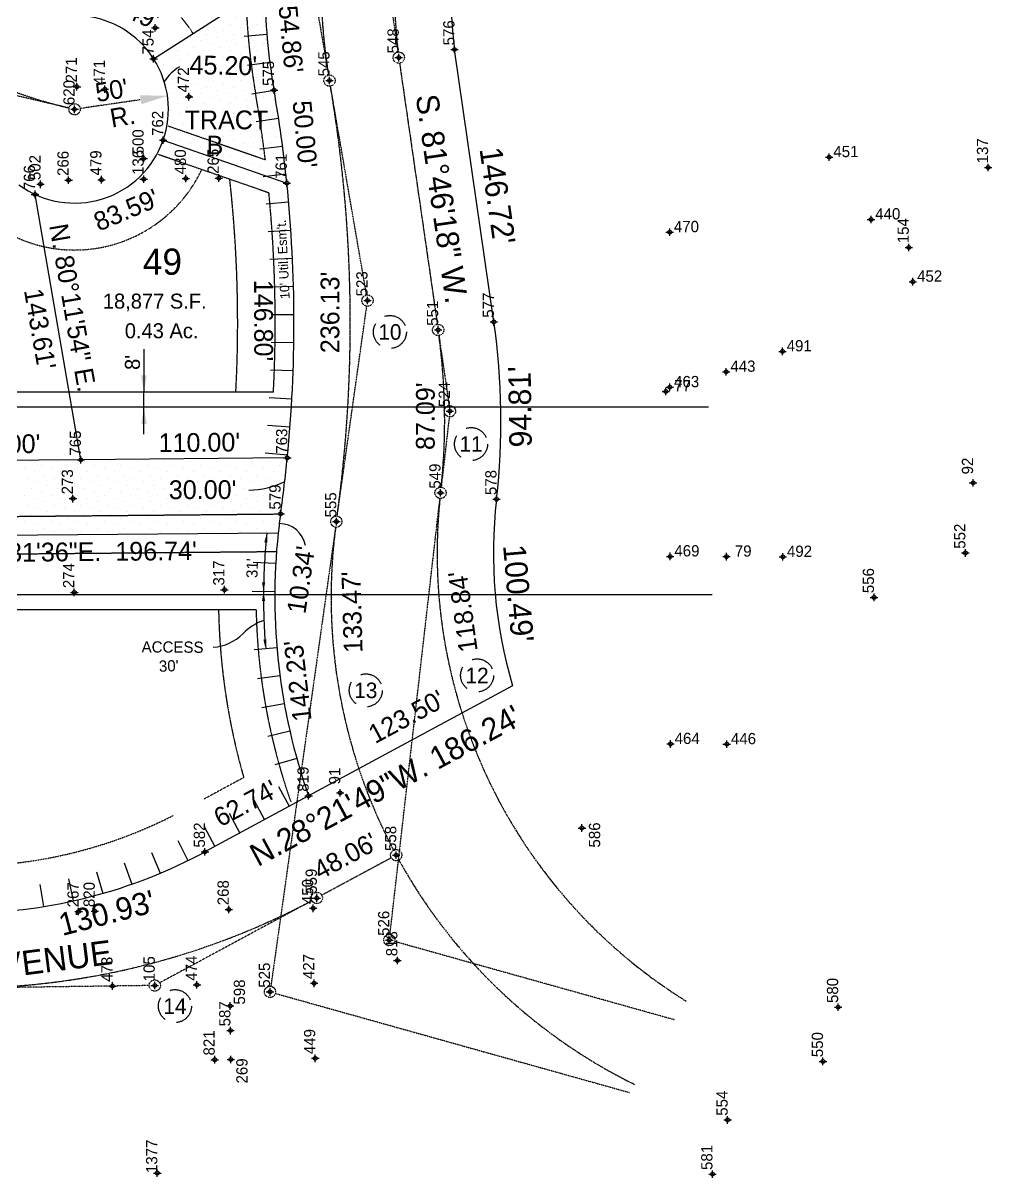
# Model space of a CAD drawing. Extents: x 26090 to 29323, y 9677 to 11446.
# Drawn here: x 27633 to 28149, y 9677 to 10293 of the extents above; entities that cross this region are included whole.
import ezdxf
from ezdxf.enums import TextEntityAlignment as Align

# ---------------------------------------------------------------- set-up
doc = ezdxf.new("R2010")
doc.units = 0
doc.header["$MEASUREMENT"] = 0
doc.header["$PDMODE"] = 34
doc.header["$PDSIZE"] = 2
for name, pattern in [('CENTER2', [1.125, 0.75, -0.125, 0.125, -0.125]), ('HIDDEN', [0.375, 0.25, -0.125]), ('HIDDEN2', [0.1875, 0.125, -0.0625])]:
    doc.linetypes.add(name, pattern=pattern)
doc.layers.get('0').update_dxf_attribs({"linetype": 'CONTINUOUS'})
for name, color, linetype in [('V-CTRL', 8, 'CONTINUOUS'), ('V-ESMT', 5, 'HIDDEN'), ('V-ESMT-DIM', 7, 'CONTINUOUS'), ('V-ESMT-TEXT', 5, 'CONTINUOUS'), ('V-PROP-AREA', 8, 'CONTINUOUS'), ('V-PROP-DIM', 7, 'CONTINUOUS'), ('V-PROP-LINE', 1, 'CONTINUOUS'), ('V-PROP-PATT', 9, 'CONTINUOUS'), ('V-PROP-SBCK', 8, 'HIDDEN2'), ('V-PROP-TEXT', 1, 'CONTINUOUS'), ('V-ROAD-CNTR', 3, 'CENTER2'), ('V-ROAD-DIM', 36, 'HIDDEN2'), ('V-ROAD-TEXT', 7, 'CONTINUOUS'), ('V-SITE-FENC', 5, 'CONTINUOUS')]:
    doc.layers.add(name, color=color, linetype=linetype)

# ---------------------------------------------------------------- blocks, each defined once
blk = doc.blocks.new('*X3')
at = {"color": 0}
for p, q in [((27745.1, 10060.36), (27745.1, 10060.36)), ((27759.24, 10060.36), (27759.24, 10060.36)), ((27773.39, 10060.36), (27773.39, 10060.36)), ((27633.73, 10055.06), (27633.73, 10055.06)), ((27637.27, 10058.59), (27637.27, 10058.59)), ((27642.57, 10056.83), (27642.57, 10056.83)), ((27647.88, 10055.06), (27647.88, 10055.06)), ((27651.41, 10058.59), (27651.41, 10058.59)), ((27656.71, 10056.83), (27656.71, 10056.83)), ((27662.02, 10055.06), (27662.02, 10055.06)), ((27665.55, 10058.59), (27665.55, 10058.59)), ((27670.86, 10056.83), (27670.86, 10056.83)), ((27676.16, 10055.06), (27676.16, 10055.06)), ((27679.69, 10058.59), (27679.69, 10058.59)), ((27685, 10056.83), (27685, 10056.83)), ((27690.3, 10055.06), (27690.3, 10055.06)), ((27693.84, 10058.59), (27693.84, 10058.59)), ((27699.14, 10056.83), (27699.14, 10056.83)), ((27704.44, 10055.06), (27704.44, 10055.06)), ((27707.98, 10058.59), (27707.98, 10058.59)), ((27713.28, 10056.83), (27713.28, 10056.83)), ((27718.59, 10055.06), (27718.59, 10055.06)), ((27722.12, 10058.59), (27722.12, 10058.59)), ((27727.42, 10056.83), (27727.42, 10056.83)), ((27732.73, 10055.06), (27732.73, 10055.06)), ((27736.26, 10058.59), (27736.26, 10058.59)), ((27741.57, 10056.83), (27741.57, 10056.83)), ((27746.87, 10055.06), (27746.87, 10055.06)), ((27750.41, 10058.59), (27750.41, 10058.59)), ((27755.71, 10056.83), (27755.71, 10056.83)), ((27761.01, 10055.06), (27761.01, 10055.06)), ((27764.55, 10058.59), (27764.55, 10058.59)), ((27769.85, 10056.83), (27769.85, 10056.83)), ((27635.5, 10049.76), (27635.5, 10049.76)), ((27639.04, 10053.29), (27639.04, 10053.29)), ((27640.8, 10047.99), (27640.8, 10047.99)), ((27644.34, 10051.52), (27644.34, 10051.52)), ((27649.64, 10049.76), (27649.64, 10049.76)), ((27653.18, 10053.29), (27653.18, 10053.29)), ((27654.95, 10047.99), (27654.95, 10047.99)), ((27658.48, 10051.52), (27658.48, 10051.52)), ((27663.79, 10049.76), (27663.79, 10049.76)), ((27667.32, 10053.29), (27667.32, 10053.29)), ((27669.09, 10047.99), (27669.09, 10047.99)), ((27672.62, 10051.52), (27672.62, 10051.52)), ((27677.93, 10049.76), (27677.93, 10049.76)), ((27681.46, 10053.29), (27681.46, 10053.29)), ((27683.23, 10047.99), (27683.23, 10047.99)), ((27686.77, 10051.52), (27686.77, 10051.52)), ((27692.07, 10049.76), (27692.07, 10049.76)), ((27695.6, 10053.29), (27695.6, 10053.29)), ((27697.37, 10047.99), (27697.37, 10047.99)), ((27700.91, 10051.52), (27700.91, 10051.52)), ((27706.21, 10049.76), (27706.21, 10049.76)), ((27709.75, 10053.29), (27709.75, 10053.29)), ((27711.51, 10047.99), (27711.51, 10047.99)), ((27715.05, 10051.52), (27715.05, 10051.52)), ((27720.35, 10049.76), (27720.35, 10049.76)), ((27723.89, 10053.29), (27723.89, 10053.29)), ((27725.66, 10047.99), (27725.66, 10047.99)), ((27729.19, 10051.52), (27729.19, 10051.52)), ((27734.5, 10049.76), (27734.5, 10049.76)), ((27738.03, 10053.29), (27738.03, 10053.29)), ((27739.8, 10047.99), (27739.8, 10047.99)), ((27743.33, 10051.52), (27743.33, 10051.52)), ((27748.64, 10049.76), (27748.64, 10049.76)), ((27752.17, 10053.29), (27752.17, 10053.29)), ((27753.94, 10047.99), (27753.94, 10047.99)), ((27757.48, 10051.52), (27757.48, 10051.52)), ((27762.78, 10049.76), (27762.78, 10049.76)), ((27766.32, 10053.29), (27766.32, 10053.29)), ((27768.08, 10047.99), (27768.08, 10047.99)), ((27771.62, 10051.52), (27771.62, 10051.52)), ((27637.27, 10044.45), (27637.27, 10044.45)), ((27642.57, 10042.68), (27642.57, 10042.68)), ((27646.11, 10046.22), (27646.11, 10046.22)), ((27651.41, 10044.45), (27651.41, 10044.45)), ((27656.71, 10042.68), (27656.71, 10042.68)), ((27660.25, 10046.22), (27660.25, 10046.22)), ((27665.55, 10044.45), (27665.55, 10044.45)), ((27670.86, 10042.68), (27670.86, 10042.68)), ((27674.39, 10046.22), (27674.39, 10046.22)), ((27679.69, 10044.45), (27679.69, 10044.45)), ((27685, 10042.68), (27685, 10042.68)), ((27688.53, 10046.22), (27688.53, 10046.22)), ((27693.84, 10044.45), (27693.84, 10044.45)), ((27699.14, 10042.68), (27699.14, 10042.68)), ((27702.68, 10046.22), (27702.68, 10046.22)), ((27707.98, 10044.45), (27707.98, 10044.45)), ((27713.28, 10042.68), (27713.28, 10042.68)), ((27716.82, 10046.22), (27716.82, 10046.22)), ((27722.12, 10044.45), (27722.12, 10044.45)), ((27727.42, 10042.68), (27727.42, 10042.68)), ((27730.96, 10046.22), (27730.96, 10046.22)), ((27736.26, 10044.45), (27736.26, 10044.45)), ((27741.57, 10042.68), (27741.57, 10042.68)), ((27745.1, 10046.22), (27745.1, 10046.22)), ((27750.41, 10044.45), (27750.41, 10044.45)), ((27755.71, 10042.68), (27755.71, 10042.68)), ((27759.24, 10046.22), (27759.24, 10046.22)), ((27764.55, 10044.45), (27764.55, 10044.45)), ((27769.85, 10042.68), (27769.85, 10042.68)), ((27633.73, 10040.92), (27633.73, 10040.92)), ((27635.5, 10035.61), (27635.5, 10035.61)), ((27639.04, 10039.15), (27639.04, 10039.15)), ((27644.34, 10037.38), (27644.34, 10037.38)), ((27647.88, 10040.92), (27647.88, 10040.92)), ((27649.64, 10035.61), (27649.64, 10035.61)), ((27653.18, 10039.15), (27653.18, 10039.15)), ((27658.48, 10037.38), (27658.48, 10037.38)), ((27662.02, 10040.92), (27662.02, 10040.92)), ((27663.79, 10035.61), (27663.79, 10035.61)), ((27667.32, 10039.15), (27667.32, 10039.15)), ((27672.62, 10037.38), (27672.62, 10037.38)), ((27676.16, 10040.92), (27676.16, 10040.92)), ((27677.93, 10035.61), (27677.93, 10035.61)), ((27681.46, 10039.15), (27681.46, 10039.15)), ((27686.77, 10037.38), (27686.77, 10037.38)), ((27690.3, 10040.92), (27690.3, 10040.92)), ((27692.07, 10035.61), (27692.07, 10035.61)), ((27695.6, 10039.15), (27695.6, 10039.15)), ((27700.91, 10037.38), (27700.91, 10037.38)), ((27704.44, 10040.92), (27704.44, 10040.92)), ((27706.21, 10035.61), (27706.21, 10035.61)), ((27709.75, 10039.15), (27709.75, 10039.15)), ((27715.05, 10037.38), (27715.05, 10037.38)), ((27718.59, 10040.92), (27718.59, 10040.92)), ((27720.35, 10035.61), (27720.35, 10035.61)), ((27723.89, 10039.15), (27723.89, 10039.15)), ((27729.19, 10037.38), (27729.19, 10037.38)), ((27732.73, 10040.92), (27732.73, 10040.92)), ((27734.5, 10035.61), (27734.5, 10035.61)), ((27738.03, 10039.15), (27738.03, 10039.15)), ((27743.33, 10037.38), (27743.33, 10037.38)), ((27746.87, 10040.92), (27746.87, 10040.92)), ((27748.64, 10035.61), (27748.64, 10035.61)), ((27752.17, 10039.15), (27752.17, 10039.15)), ((27757.48, 10037.38), (27757.48, 10037.38)), ((27761.01, 10040.92), (27761.01, 10040.92)), ((27762.78, 10035.61), (27762.78, 10035.61)), ((27766.32, 10039.15), (27766.32, 10039.15)), ((27637.27, 10030.31), (27637.27, 10030.31)), ((27640.8, 10033.85), (27640.8, 10033.85)), ((27646.11, 10032.08), (27646.11, 10032.08)), ((27651.41, 10030.31), (27651.41, 10030.31)), ((27654.95, 10033.85), (27654.95, 10033.85)), ((27660.25, 10032.08), (27660.25, 10032.08)), ((27665.55, 10030.31), (27665.55, 10030.31)), ((27669.09, 10033.85), (27669.09, 10033.85)), ((27674.39, 10032.08), (27674.39, 10032.08)), ((27679.69, 10030.31), (27679.69, 10030.31)), ((27683.23, 10033.85), (27683.23, 10033.85)), ((27688.53, 10032.08), (27688.53, 10032.08)), ((27693.84, 10030.31), (27693.84, 10030.31)), ((27697.37, 10033.85), (27697.37, 10033.85)), ((27702.68, 10032.08), (27702.68, 10032.08)), ((27707.98, 10030.31), (27707.98, 10030.31)), ((27711.51, 10033.85), (27711.51, 10033.85)), ((27716.82, 10032.08), (27716.82, 10032.08)), ((27722.12, 10030.31), (27722.12, 10030.31)), ((27725.66, 10033.85), (27725.66, 10033.85)), ((27730.96, 10032.08), (27730.96, 10032.08)), ((27736.26, 10030.31), (27736.26, 10030.31)), ((27739.8, 10033.85), (27739.8, 10033.85)), ((27745.1, 10032.08), (27745.1, 10032.08)), ((27750.41, 10030.31), (27750.41, 10030.31)), ((27753.94, 10033.85), (27753.94, 10033.85)), ((27759.24, 10032.08), (27759.24, 10032.08)), ((27764.55, 10030.31), (27764.55, 10030.31)), ((27768.08, 10033.85), (27768.08, 10033.85)), ((27633.73, 10026.77), (27633.73, 10026.77)), ((27639.04, 10025.01), (27639.04, 10025.01)), ((27642.57, 10028.54), (27642.57, 10028.54)), ((27644.34, 10023.24), (27644.34, 10023.24)), ((27647.88, 10026.77), (27647.88, 10026.77)), ((27653.18, 10025.01), (27653.18, 10025.01)), ((27656.71, 10028.54), (27656.71, 10028.54)), ((27658.48, 10023.24), (27658.48, 10023.24)), ((27662.02, 10026.77), (27662.02, 10026.77)), ((27667.32, 10025.01), (27667.32, 10025.01)), ((27670.86, 10028.54), (27670.86, 10028.54)), ((27672.62, 10023.24), (27672.62, 10023.24)), ((27676.16, 10026.77), (27676.16, 10026.77)), ((27681.46, 10025.01), (27681.46, 10025.01)), ((27685, 10028.54), (27685, 10028.54)), ((27686.77, 10023.24), (27686.77, 10023.24)), ((27690.3, 10026.77), (27690.3, 10026.77)), ((27695.6, 10025.01), (27695.6, 10025.01)), ((27699.14, 10028.54), (27699.14, 10028.54)), ((27700.91, 10023.24), (27700.91, 10023.24)), ((27704.44, 10026.77), (27704.44, 10026.77)), ((27709.75, 10025.01), (27709.75, 10025.01)), ((27713.28, 10028.54), (27713.28, 10028.54)), ((27715.05, 10023.24), (27715.05, 10023.24)), ((27718.59, 10026.77), (27718.59, 10026.77)), ((27723.89, 10025.01), (27723.89, 10025.01)), ((27727.42, 10028.54), (27727.42, 10028.54)), ((27729.19, 10023.24), (27729.19, 10023.24)), ((27732.73, 10026.77), (27732.73, 10026.77)), ((27738.03, 10025.01), (27738.03, 10025.01)), ((27741.57, 10028.54), (27741.57, 10028.54)), ((27743.33, 10023.24), (27743.33, 10023.24)), ((27746.87, 10026.77), (27746.87, 10026.77)), ((27752.17, 10025.01), (27752.17, 10025.01)), ((27755.71, 10028.54), (27755.71, 10028.54)), ((27757.48, 10023.24), (27757.48, 10023.24)), ((27761.01, 10026.77), (27761.01, 10026.77)), ((27766.32, 10025.01), (27766.32, 10025.01)), ((27769.85, 10028.54), (27769.85, 10028.54)), ((27635.5, 10021.47), (27635.5, 10021.47)), ((27640.8, 10019.7), (27640.8, 10019.7)), ((27649.64, 10021.47), (27649.64, 10021.47)), ((27654.95, 10019.7), (27654.95, 10019.7)), ((27663.79, 10021.47), (27663.79, 10021.47)), ((27677.93, 10021.47), (27677.93, 10021.47)), ((27692.07, 10021.47), (27692.07, 10021.47)), ((27706.21, 10021.47), (27706.21, 10021.47)), ((27720.35, 10021.47), (27720.35, 10021.47)), ((27734.5, 10021.47), (27734.5, 10021.47)), ((27748.64, 10021.47), (27748.64, 10021.47)), ((27762.78, 10021.47), (27762.78, 10021.47))]:
    blk.add_line(p, q, dxfattribs=at)
blk = doc.blocks.new('*X5')
at = {"color": 0}
for p, q in [((27757.48, 10306.08), (27757.48, 10306.08)), ((27761.01, 10309.62), (27761.01, 10309.62)), ((27745.1, 10300.78), (27745.1, 10300.78)), ((27753.94, 10302.55), (27753.94, 10302.55)), ((27759.24, 10300.78), (27759.24, 10300.78)), ((27738.03, 10293.71), (27738.03, 10293.71)), ((27741.57, 10297.24), (27741.57, 10297.24)), ((27746.87, 10295.47), (27746.87, 10295.47)), ((27750.41, 10299.01), (27750.41, 10299.01)), ((27752.17, 10293.71), (27752.17, 10293.71)), ((27755.71, 10297.24), (27755.71, 10297.24)), ((27761.01, 10295.47), (27761.01, 10295.47)), ((27734.5, 10290.17), (27734.5, 10290.17)), ((27739.8, 10288.4), (27739.8, 10288.4)), ((27743.33, 10291.94), (27743.33, 10291.94)), ((27748.64, 10290.17), (27748.64, 10290.17)), ((27753.94, 10288.4), (27753.94, 10288.4)), ((27757.48, 10291.94), (27757.48, 10291.94)), ((27722.12, 10284.87), (27722.12, 10284.87)), ((27727.42, 10283.1), (27727.42, 10283.1)), ((27730.96, 10286.64), (27730.96, 10286.64)), ((27736.26, 10284.87), (27736.26, 10284.87)), ((27741.57, 10283.1), (27741.57, 10283.1)), ((27745.1, 10286.64), (27745.1, 10286.64)), ((27750.41, 10284.87), (27750.41, 10284.87)), ((27755.71, 10283.1), (27755.71, 10283.1)), ((27759.24, 10286.64), (27759.24, 10286.64)), ((27715.05, 10277.8), (27715.05, 10277.8)), ((27718.59, 10281.33), (27718.59, 10281.33)), ((27720.35, 10276.03), (27720.35, 10276.03)), ((27723.89, 10279.56), (27723.89, 10279.56)), ((27729.19, 10277.8), (27729.19, 10277.8)), ((27732.73, 10281.33), (27732.73, 10281.33)), ((27734.5, 10276.03), (27734.5, 10276.03)), ((27738.03, 10279.56), (27738.03, 10279.56)), ((27743.33, 10277.8), (27743.33, 10277.8)), ((27746.87, 10281.33), (27746.87, 10281.33)), ((27748.64, 10276.03), (27748.64, 10276.03)), ((27752.17, 10279.56), (27752.17, 10279.56)), ((27757.48, 10277.8), (27757.48, 10277.8)), ((27761.01, 10281.33), (27761.01, 10281.33)), ((27762.78, 10276.03), (27762.78, 10276.03)), ((27707.98, 10270.73), (27707.98, 10270.73)), ((27711.51, 10274.26), (27711.51, 10274.26)), ((27716.82, 10272.49), (27716.82, 10272.49)), ((27722.12, 10270.73), (27722.12, 10270.73)), ((27725.66, 10274.26), (27725.66, 10274.26)), ((27730.96, 10272.49), (27730.96, 10272.49)), ((27736.26, 10270.73), (27736.26, 10270.73)), ((27739.8, 10274.26), (27739.8, 10274.26)), ((27745.1, 10272.49), (27745.1, 10272.49)), ((27750.41, 10270.73), (27750.41, 10270.73)), ((27753.94, 10274.26), (27753.94, 10274.26)), ((27759.24, 10272.49), (27759.24, 10272.49)), ((27764.55, 10270.73), (27764.55, 10270.73)), ((27709.75, 10265.42), (27709.75, 10265.42)), ((27713.28, 10268.96), (27713.28, 10268.96)), ((27715.05, 10263.65), (27715.05, 10263.65)), ((27718.59, 10267.19), (27718.59, 10267.19)), ((27723.89, 10265.42), (27723.89, 10265.42)), ((27727.42, 10268.96), (27727.42, 10268.96)), ((27729.19, 10263.65), (27729.19, 10263.65)), ((27732.73, 10267.19), (27732.73, 10267.19)), ((27738.03, 10265.42), (27738.03, 10265.42)), ((27741.57, 10268.96), (27741.57, 10268.96)), ((27743.33, 10263.65), (27743.33, 10263.65)), ((27746.87, 10267.19), (27746.87, 10267.19)), ((27752.17, 10265.42), (27752.17, 10265.42)), ((27755.71, 10268.96), (27755.71, 10268.96)), ((27757.48, 10263.65), (27757.48, 10263.65)), ((27761.01, 10267.19), (27761.01, 10267.19)), ((27711.51, 10260.12), (27711.51, 10260.12)), ((27716.82, 10258.35), (27716.82, 10258.35)), ((27720.35, 10261.89), (27720.35, 10261.89)), ((27725.66, 10260.12), (27725.66, 10260.12)), ((27730.96, 10258.35), (27730.96, 10258.35)), ((27734.5, 10261.89), (27734.5, 10261.89)), ((27739.8, 10260.12), (27739.8, 10260.12)), ((27745.1, 10258.35), (27745.1, 10258.35)), ((27748.64, 10261.89), (27748.64, 10261.89)), ((27753.94, 10260.12), (27753.94, 10260.12)), ((27759.24, 10258.35), (27759.24, 10258.35)), ((27762.78, 10261.89), (27762.78, 10261.89)), ((27713.28, 10254.82), (27713.28, 10254.82)), ((27718.59, 10253.05), (27718.59, 10253.05)), ((27722.12, 10256.58), (27722.12, 10256.58)), ((27723.89, 10251.28), (27723.89, 10251.28)), ((27727.42, 10254.82), (27727.42, 10254.82)), ((27732.73, 10253.05), (27732.73, 10253.05)), ((27736.26, 10256.58), (27736.26, 10256.58)), ((27738.03, 10251.28), (27738.03, 10251.28)), ((27741.57, 10254.82), (27741.57, 10254.82)), ((27746.87, 10253.05), (27746.87, 10253.05)), ((27750.41, 10256.58), (27750.41, 10256.58)), ((27752.17, 10251.28), (27752.17, 10251.28)), ((27755.71, 10254.82), (27755.71, 10254.82)), ((27761.01, 10253.05), (27761.01, 10253.05)), ((27764.55, 10256.58), (27764.55, 10256.58)), ((27766.32, 10251.28), (27766.32, 10251.28)), ((27711.51, 10245.98), (27711.51, 10245.98)), ((27715.05, 10249.51), (27715.05, 10249.51)), ((27720.35, 10247.75), (27720.35, 10247.75)), ((27725.66, 10245.98), (27725.66, 10245.98)), ((27729.19, 10249.51), (27729.19, 10249.51)), ((27734.5, 10247.75), (27734.5, 10247.75)), ((27739.8, 10245.98), (27739.8, 10245.98)), ((27743.33, 10249.51), (27743.33, 10249.51)), ((27748.64, 10247.75), (27748.64, 10247.75)), ((27753.94, 10245.98), (27753.94, 10245.98)), ((27757.48, 10249.51), (27757.48, 10249.51)), ((27762.78, 10247.75), (27762.78, 10247.75)), ((27768.08, 10245.98), (27768.08, 10245.98)), ((27713.28, 10240.67), (27713.28, 10240.67)), ((27716.82, 10244.21), (27716.82, 10244.21)), ((27718.59, 10238.91), (27718.59, 10238.91)), ((27722.12, 10242.44), (27722.12, 10242.44)), ((27727.42, 10240.67), (27727.42, 10240.67)), ((27730.96, 10244.21), (27730.96, 10244.21)), ((27732.73, 10238.91), (27732.73, 10238.91)), ((27736.26, 10242.44), (27736.26, 10242.44)), ((27741.57, 10240.67), (27741.57, 10240.67)), ((27745.1, 10244.21), (27745.1, 10244.21)), ((27746.87, 10238.91), (27746.87, 10238.91)), ((27750.41, 10242.44), (27750.41, 10242.44)), ((27755.71, 10240.67), (27755.71, 10240.67)), ((27759.24, 10244.21), (27759.24, 10244.21)), ((27761.01, 10238.91), (27761.01, 10238.91)), ((27764.55, 10242.44), (27764.55, 10242.44)), ((27709.75, 10237.14), (27709.75, 10237.14)), ((27715.05, 10235.37), (27715.05, 10235.37)), ((27720.35, 10233.6), (27720.35, 10233.6)), ((27723.89, 10237.14), (27723.89, 10237.14)), ((27729.19, 10235.37), (27729.19, 10235.37)), ((27734.5, 10233.6), (27734.5, 10233.6)), ((27738.03, 10237.14), (27738.03, 10237.14)), ((27743.33, 10235.37), (27743.33, 10235.37)), ((27748.64, 10233.6), (27748.64, 10233.6)), ((27752.17, 10237.14), (27752.17, 10237.14)), ((27757.48, 10235.37), (27757.48, 10235.37)), ((27762.78, 10233.6), (27762.78, 10233.6)), ((27766.32, 10237.14), (27766.32, 10237.14)), ((27711.51, 10231.84), (27711.51, 10231.84)), ((27716.82, 10230.07), (27716.82, 10230.07)), ((27722.12, 10228.3), (27722.12, 10228.3)), ((27725.66, 10231.84), (27725.66, 10231.84)), ((27727.42, 10226.53), (27727.42, 10226.53)), ((27730.96, 10230.07), (27730.96, 10230.07)), ((27736.26, 10228.3), (27736.26, 10228.3)), ((27739.8, 10231.84), (27739.8, 10231.84)), ((27741.57, 10226.53), (27741.57, 10226.53)), ((27745.1, 10230.07), (27745.1, 10230.07)), ((27750.41, 10228.3), (27750.41, 10228.3)), ((27753.94, 10231.84), (27753.94, 10231.84)), ((27755.71, 10226.53), (27755.71, 10226.53)), ((27759.24, 10230.07), (27759.24, 10230.07)), ((27764.55, 10228.3), (27764.55, 10228.3)), ((27768.08, 10231.84), (27768.08, 10231.84)), ((27769.85, 10226.53), (27769.85, 10226.53)), ((27732.73, 10224.76), (27732.73, 10224.76)), ((27738.03, 10223), (27738.03, 10223)), ((27743.33, 10221.23), (27743.33, 10221.23)), ((27746.87, 10224.76), (27746.87, 10224.76)), ((27752.17, 10223), (27752.17, 10223)), ((27757.48, 10221.23), (27757.48, 10221.23)), ((27761.01, 10224.76), (27761.01, 10224.76)), ((27766.32, 10223), (27766.32, 10223)), ((27771.62, 10221.23), (27771.62, 10221.23)), ((27748.64, 10219.46), (27748.64, 10219.46)), ((27753.94, 10217.69), (27753.94, 10217.69)), ((27759.24, 10215.93), (27759.24, 10215.93)), ((27762.78, 10219.46), (27762.78, 10219.46)), ((27764.55, 10214.16), (27764.55, 10214.16)), ((27768.08, 10217.69), (27768.08, 10217.69)), ((27769.85, 10212.39), (27769.85, 10212.39))]:
    blk.add_line(p, q, dxfattribs=at)
blk = doc.blocks.new('CURVNO')
blk.add_circle((0, 0), 0.085)
blk.add_attdef('CURVE', text='', height=0.08).set_placement((0, 0), align=Align.MIDDLE)

msp = doc.modelspace()

# ---------------------------------------------------------------- linework, layer by layer
at = {"layer": 'V-CTRL'}
for p in [(27703.42, 10290.06), (27702.52, 10273.53), (27833.15, 10274.14), (27862.84, 10278.44), (27796.25, 10261.91), (27661.67, 10258.63), (27676.55, 10257.3), (27766.69, 10256.81), (27721.38, 10253.32), (27660.42, 10246.57), (27707.65, 10230.16), (27697.23, 10220.33), (28062.48, 10221.07), (28147.2, 10215.53), (27642.28, 10206.62), (27657.25, 10208.82), (27674.75, 10209.06), (27697.25, 10209.37), (27719.74, 10209.67), (27737.24, 10209.92), (27773.51, 10207.28), (27639.33, 10201.23), (28084.8, 10187.87), (27977.51, 10181.08), (28104.93, 10172.95), (28107.11, 10154.67), (27816.51, 10144.62), (27883.84, 10133.22), (27854.15, 10128.93), (28037.6, 10117.54), (28007.62, 10106.65), (27975.43, 10096.21), (27977.63, 10098.42), (27860.41, 10085.6), (27663.78, 10059.72), (27773.77, 10060.73), (28139.18, 10047.47), (27855.43, 10042.1), (27659.57, 10039.05), (27885.24, 10038.68), (27770.2, 10030.95), (27799.9, 10026.76), (28135.08, 10010.07), (27977.77, 10008.22), (28007.77, 10008.1), (28037.77, 10007.98), (27740.25, 9990.46), (27660.26, 9989.06), (28086.39, 9986.39), (27977.92, 9908.22), (28007.92, 9908.1), (27785.12, 9880.56), (27801.97, 9882.19), (27930.78, 9863.43), (27729.91, 9850.75), (27831.81, 9848.94), (27789.52, 9826.11), (27662.59, 9818.92), (27671.17, 9819.04), (27742.58, 9820.02), (27787.57, 9820.63), (27828.13, 9803.7), (27832.42, 9792.83), (27680.63, 9779.17), (27703.13, 9779.47), (27725.63, 9779.78), (27764.57, 9776.04), (27788.12, 9780.64), (27743.28, 9768.55), (28067.29, 9767.9), (27743.46, 9755.43), (27735.09, 9739.91), (27743.67, 9740.03), (27788.67, 9740.64), (28059.2, 9739.02), (28008.4, 9707.78), (27704.5, 9679.48), (28000.31, 9678.89)]:
    msp.add_point(p, dxfattribs=at)
at = {"layer": 'V-ESMT'}
for p, q in [((27710.27, 10237.72), (27762.05, 10219.73)), ((27705.02, 10222.6), (27763.97, 10202.12)), ((27766.38, 10095.77), (27326.81, 10095.77)), ((27658.91, 10087.77), (27278.28, 10087.77)), ((27998.27, 10087.77), (27658.91, 10087.77)), ((27770.16, 10030.69), (27629.73, 10029.4)), ((27768, 10010.67), (27623.93, 10009.35)), ((27660.27, 9987.77), (27080.56, 9987.77)), ((28000.09, 9987.77), (27660.27, 9987.77)), ((27757.14, 9979.77), (27186.44, 9979.77))]:
    msp.add_line(p, q, dxfattribs=at)
for centre, radius, start, end in [((28114.05, 10316.8), 362.5, 166.7065, 189.79972), ((27048.15, 10132.7), 719.18, 6.95098, 9.79973), ((27048.15, 10132.7), 699.18, 356.97238, 6.29581), ((27048.15, 10132.7), 719.18, 357.05666, 5.53984), ((28086.39, 9986.39), 329.31, 181.15156, 199.3548), ((28086.39, 9986.39), 349.31, 181.15156, 195.96527)]:
    msp.add_arc(centre, radius, start, end, dxfattribs=at)
at = {"layer": 'V-ESMT-DIM'}
msp.add_line((27767.09, 9989.38), (27754.99, 9989.49), dxfattribs=at)
for centre, radius, start, end in [((28086.39, 9986.39), 325.31, 173.95831, 179.46323), ((28086.39, 9986.39), 325.31, 179.46323, 184.84822), ((27771.4, 9945.95), 29.99, 109.48771, 135.41964), ((27732.65, 9984.14), 24.41, 273.86286, 315.41964)]:
    msp.add_arc(centre, radius, start, end, dxfattribs=at)
for points in [[(27761.52, 10015.74), (27763.18, 10015.57), (27762.88, 10020.63)], [(27760.3, 9994.44), (27761.97, 9994.43), (27761.09, 9989.43)], [(27760.28, 9984.43), (27761.94, 9984.44), (27761.09, 9989.43)], [(27761.03, 9963.82), (27762.69, 9963.94), (27762.24, 9958.89)]]:
    msp.add_solid(points, dxfattribs=at)
at = {"layer": 'V-PROP-DIM'}
msp.add_line((27697.29, 10073.41), (27697.45, 10118.62), dxfattribs=at)
for centre, radius, start, end in [((27729.87, 10246.98), 26.04, 121.22979, 146.42744), ((27753.31, 10085.48), 41.88, 270, 297.15792), ((27769.5, 10011.53), 14.19, 9.91654, 90)]:
    msp.add_arc(centre, radius, start, end, dxfattribs=at)
for points in [[(27698.86, 10104.77), (27695.86, 10104.77), (27697.37, 10095.77)], [(27695.89, 10078.76), (27698.89, 10078.78), (27697.34, 10087.77)]]:
    msp.add_solid(points, dxfattribs=at)
at = {"layer": 'V-PROP-LINE'}
for p, q in [((27702.52, 10273.53), (27761.59, 10311.37)), ((27883.84, 10133.22), (27862.84, 10278.44)), ((27707.65, 10230.16), (27773.51, 10207.28)), ((27663.78, 10059.72), (27639.33, 10201.23)), ((27663.78, 10059.72), (27583.78, 10058.98)), ((27773.77, 10060.73), (27663.78, 10059.72)), ((27768.92, 10020.68), (27608.62, 10019.21)), ((27893.79, 9939.23), (27785.12, 9880.56)), ((27785.12, 9880.56), (27729.91, 9850.76))]:
    msp.add_line(p, q, dxfattribs=at)
for centre, radius, start, end in [((28115, 10309.98), 254.12, 116.3049, 187.13073), ((28114.05, 10316.8), 352.5, 180.88333, 189.79972), ((27660.42, 10246.57), 50, 32.64063, 98.51603), ((27660.42, 10246.57), 50, 340.84489, 32.64063), ((27048.15, 10132.7), 729.18, 5.87084, 9.79973), ((27660.42, 10246.57), 50, 233.59465, 340.84489), ((27048.15, 10132.7), 729.18, 354.33579, 5.87084), ((27519.6, 10080.55), 368.03, 353.4672, 8.22838), ((27048.15, 10132.7), 729.18, 351.97856, 354.33579), ((28135.08, 10010.07), 251.48, 173.46719, 196.36149), ((28086.39, 9986.39), 319.31, 172.02403, 173.83433), ((28086.39, 9986.39), 319.31, 171.97856, 172.02403), ((28086.39, 9986.39), 319.31, 173.83433, 199.3548), ((27600.7, 10090.1), 272, 270.78414, 298.36358)]:
    msp.add_arc(centre, radius, start, end, dxfattribs=at)
at = {"layer": 'V-PROP-SBCK'}
msp.add_line((27750.55, 9890.31), (27729.31, 9878.84), dxfattribs=at)
for centre, radius, start, end in [((27660.42, 10246.57), 75, 32.64063, 98.51603), ((27660.42, 10246.57), 75, 233.59465, 334.72169), ((27600.7, 10090.1), 247, 270.78414, 297.00829)]:
    msp.add_arc(centre, radius, start, end, dxfattribs=at)
at = {"layer": 'V-ROAD-CNTR'}
for p, q in [((27833.58, 10271.17), (27853.72, 10131.9)), ((27829.17, 9847.52), (27792.16, 9827.54))]:
    msp.add_line(p, q, dxfattribs=at)
for centre, radius, start, end in [((28115, 10309.98), 284.12, 116.79458, 186.64106), ((28114.05, 10316.8), 322.5, 140.92582, 189.26674), ((27733.82, 10558.03), 320, 197.41248, 256.20223), ((27048.15, 10132.7), 759.18, 352.20498, 9.57331), ((27519.6, 10080.55), 338.03, 353.9757, 7.71987), ((28135.08, 10010.07), 281.48, 174.07786, 238.0971), ((28086.39, 9986.39), 289.31, 172.57268, 207.76944), ((28086.39, 9986.39), 289.31, 208.95769, 243.81405), ((27599.49, 10178.09), 400, 271.21385, 297.93385)]:
    msp.add_arc(centre, radius, start, end, dxfattribs=at)
at = {"layer": 'V-ROAD-DIM'}
for p, q in [((27754.96, 10501.02), (27795.74, 10264.87)), ((27804.18, 10474.48), (27832.72, 10277.11)), ((27657.5, 10247.25), (27395.67, 10308.96)), ((27816, 10147.58), (27796.77, 10258.96)), ((27695.63, 10251.69), (27663.39, 10247)), ((27800.32, 10029.73), (27816.1, 10141.65)), ((27854.58, 10125.96), (27859.98, 10088.57)), ((27860.07, 10082.62), (27855.77, 10045.08)), ((27828.47, 9806.68), (27855.09, 10039.11)), ((27799.49, 10023.79), (27764.99, 9779.01)), ((27786.88, 9824.69), (27705.77, 9780.9)), ((27980.12, 9761.15), (27831.02, 9802.89)), ((27700.13, 9779.43), (27607.96, 9778.17)), ((27767.46, 9775.23), (27956.03, 9722.44))]:
    msp.add_line(p, q, dxfattribs=at)
for centre in [(27833.15, 10274.14), (27796.25, 10261.91), (27660.42, 10246.57), (27816.51, 10144.62), (27854.15, 10128.93), (27860.41, 10085.6), (27855.43, 10042.1), (27799.9, 10026.76), (27831.81, 9848.94), (27789.52, 9826.11), (27828.13, 9803.7), (27703.13, 9779.47), (27764.57, 9776.04)]:
    msp.add_circle(centre, 3, dxfattribs=at)
msp.add_solid([(27695.28, 10254.06), (27695.98, 10249.31), (27709.88, 10253.76)], dxfattribs=at)
at = {"layer": 'V-SITE-FENC'}
for p, q in [((27762.86, 10286.4), (27750.81, 10285.35)), ((27764.47, 10271.48), (27752.47, 10269.93)), ((27766.72, 10256.65), (27754.8, 10254.59)), ((27757.15, 10240.04), (27769.12, 10241.85)), ((27759.21, 10225.43), (27771.21, 10226.99)), ((27760.97, 10210.78), (27773, 10212.1)), ((27762.42, 10196.1), (27774.48, 10197.17)), ((27763.58, 10181.4), (27775.65, 10182.22)), ((27764.43, 10166.67), (27776.51, 10167.24)), ((27764.97, 10151.93), (27777.07, 10152.25)), ((27765.22, 10137.18), (27777.32, 10137.26)), ((27765.16, 10122.43), (27777.26, 10122.26)), ((27764.8, 10107.68), (27776.89, 10107.26)), ((27764.13, 10092.95), (27776.21, 10092.28)), ((27763.16, 10078.23), (27775.23, 10077.31)), ((27761.89, 10063.53), (27773.93, 10062.36)), ((27767.58, 10004.37), (27755.5, 10005.05)), ((27768.22, 9959.4), (27756.16, 9958.38)), ((27769.83, 9944.49), (27757.84, 9942.9)), ((27772.15, 9929.67), (27760.24, 9927.52)), ((27775.16, 9914.97), (27763.37, 9912.27)), ((27778.86, 9900.43), (27767.21, 9897.18)), ((27769.11, 9885.56), (27774.81, 9875)), ((27755.91, 9878.43), (27761.62, 9867.87)), ((27742.72, 9871.3), (27748.42, 9860.75)), ((27729.52, 9864.18), (27735.22, 9853.62)), ((27715.43, 9856.79), (27720.73, 9846.02)), ((27686.89, 9844.81), (27690.87, 9833.48)), ((27701.34, 9850.37), (27705.98, 9839.31)), ((27672.14, 9840.11), (27675.43, 9828.57)), ((27641.92, 9833.39), (27643.83, 9821.54)), ((27657.13, 9836.3), (27659.74, 9824.59))]:
    msp.add_line(p, q, dxfattribs=at)

# ---------------------------------------------------------------- block references
at = {"layer": 'V-PROP-PATT'}
for name in ['*X3', '*X5']:
    msp.add_blockref(name, (0, 0), dxfattribs=at)
at = {"layer": 'V-ROAD-DIM', "xscale": 103.5, "yscale": 103.5, "zscale": 103.5}
for p, values in [((27828.43, 10127.87), {'CURVE': '10'}), ((27871.68, 10068.13), {'CURVE': '11'}), ((27874.9, 9944.81), {'CURVE': '12'}), ((27815.6, 9936.81), {'CURVE': '13'}), ((27713.88, 9768.46), {'CURVE': '14'})]:
    msp.add_blockref('CURVNO', p, dxfattribs=at).add_auto_attribs(values)

# ---------------------------------------------------------------- texts
at = {"layer": 'V-CTRL'}
for s, p in [(' 576 ', (27862.84, 10278.44)), (' 754 ', (27702.52, 10273.53)), (' 548 ', (27833.15, 10274.14)), (' 545 ', (27796.25, 10261.91)), (' 271 ', (27661.67, 10258.63)), (' 471 ', (27676.55, 10257.3)), (' 575 ', (27766.69, 10256.81)), (' 472 ', (27721.38, 10253.32)), (' 620 ', (27660.42, 10246.57)), (' 762 ', (27707.65, 10230.16)), (' 500 ', (27697.23, 10220.33)), (' 137 ', (28147.2, 10215.53)), (' 502 ', (27642.28, 10206.62)), (' 266 ', (27657.25, 10208.82)), (' 479 ', (27674.75, 10209.06)), (' 136 ', (27697.25, 10209.37)), (' 480 ', (27719.74, 10209.67)), (' 265 ', (27737.24, 10209.92)), (' 761 ', (27773.51, 10207.28)), (' 766 ', (27639.33, 10201.23)), (' 154 ', (28104.93, 10172.95)), (' 523 ', (27816.51, 10144.62)), (' 577 ', (27883.84, 10133.22)), (' 551 ', (27854.15, 10128.93)), (' 524 ', (27860.41, 10085.6)), (' 765 ', (27663.78, 10059.72)), (' 763 ', (27773.77, 10060.73)), ('  92 ', (28139.18, 10047.47)), (' 273 ', (27659.57, 10039.05)), (' 549 ', (27855.43, 10042.1)), (' 578 ', (27885.24, 10038.68)), (' 579 ', (27770.2, 10030.95)), (' 555 ', (27799.9, 10026.76)), (' 552 ', (28135.08, 10010.07)), (' 274 ', (27660.26, 9989.06)), (' 317 ', (27740.25, 9990.46)), (' 556 ', (28086.39, 9986.39)), (' 819 ', (27785.12, 9880.56)), ('  91 ', (27801.97, 9882.19)), (' 582 ', (27729.91, 9850.75)), (' 558 ', (27831.81, 9848.94)), (' 586 ', (27940.48, 9850.79)), (' 559 ', (27789.52, 9826.11)), (' 267 ', (27662.59, 9818.92)), (' 820 ', (27671.17, 9819.04)), (' 268 ', (27742.58, 9820.02)), (' 450 ', (27787.57, 9820.63)), (' 526 ', (27828.13, 9803.7)), (' 818 ', (27832.42, 9792.83)), (' 474 ', (27725.63, 9779.78)), (' 427 ', (27788.12, 9780.64)), (' 473 ', (27680.63, 9779.17)), (' 105 ', (27703.13, 9779.47)), (' 525 ', (27764.57, 9776.04)), (' 580 ', (28067.29, 9767.9)), (' 598 ', (27751.24, 9767.06)), (' 587 ', (27743.46, 9755.43)), (' 821 ', (27735.09, 9739.91)), (' 449 ', (27788.67, 9740.64)), (' 550 ', (28059.2, 9739.02)), (' 269 ', (27752.58, 9724.99)), (' 554 ', (28008.4, 9707.78)), ('1377 ', (27704.5, 9679.48)), (' 581 ', (28000.31, 9678.89))]:
    msp.add_text(s, height=6, rotation=90, dxfattribs=at).set_placement(p)
for s, p in [(' 451 ', (28062.48, 10221.07)), (' 440 ', (28084.8, 10187.87)), (' 470 ', (27977.51, 10181.08)), (' 452 ', (28107.11, 10154.67)), (' 491 ', (28037.6, 10117.54)), (' 443 ', (28007.62, 10106.65)), (' 463 ', (27977.63, 10098.42)), ('  77 ', (27975.43, 10096.21)), (' 469 ', (27977.77, 10008.22)), ('  79 ', (28007.77, 10008.1)), (' 492 ', (28037.77, 10007.98)), (' 464 ', (27977.92, 9908.22)), (' 446 ', (28007.92, 9908.1))]:
    msp.add_text(s, height=6, dxfattribs=at).set_placement(p)
at = {"layer": 'V-ESMT-DIM'}
for s, rotation, p in [("31'", 88.25562, (27757.86, 9996.6)), ('ACCESS', 359.60264, (27696.13, 9957.02)), ("30'", 2.06712, (27705.46, 9946.68))]:
    msp.add_text(s, height=6, rotation=rotation, dxfattribs=at).set_placement(p)
at = {"layer": 'V-ESMT-TEXT'}
msp.add_text("10' Util. Esm't.", height=5, rotation=92.83688, dxfattribs=at).set_placement((27775.05, 10145.55))
at = {"layer": 'V-PROP-AREA'}
for s, height, p in [('TRACT', 10, (27719.05, 10235.93)), ('  B', 10, (27723.32, 10222.52)), ('18,877 S.F.', 8, (27675.49, 10140.32)), ('0.43 Ac.', 8, (27687.18, 10124.52))]:
    msp.add_text(s, height=height, dxfattribs=at).set_placement(p)
at = {"layer": 'V-PROP-DIM'}
for s, height, rotation, p in [("57.49'", 10, 335.57832, (27688.62, 10300.61)), ("54.86'", 10, 275.34154, (27775.73, 10283.99)), ("45.20'", 10, 359.10131, (27739.67, 10270.01)), ("50.00'", 10, 275.34154, (27783.2, 10233.3)), ('S. 81%%d46\'18" W.', 12, 278.22836, (27856.13, 10198.89)), ("146.72'", 12, 278.22836, (27885.82, 10200.49)), ("83.59'", 10, 22.94935, (27687.97, 10192.98)), ('N. 80%%d11\'54" E.', 10, 279.80177, (27659.51, 10140.81)), ("146.80'", 10, 270.10331, (27761.14, 10133.98)), ("143.61'", 10, 279.80177, (27642.04, 10129.49)), ("94.81'", 12, 90.84779, (27897.74, 10087.97)), ("80.00'", 10, 0.52658, (27624.17, 10068.2)), ("110.00'", 10, 0.52659, (27726.89, 10068.99)), ("30.00'", 10, 0.16901, (27728.64, 10043.82)), ('S.00%%d31\'36"E.  196.74\'', 10, 0.52658, (27658.86, 10010.66)), ("10.34'", 10, 81.66928, (27781.05, 9995.76)), ("100.49'", 12, 274.95483, (27896.94, 9988.57)), ("142.23'", 10, 96.59455, (27779.26, 9941.88)), ("123.50'", 10, 28.36357, (27837.3, 9922.85)), ('N.28%%d21\'49"W. 186.24\'', 12, 28.36357, (27826.06, 9886.1)), ("62.74'", 10, 28.36357, (27751.58, 9876.66)), ("130.93'", 12, 14.57386, (27677.58, 9818.19))]:
    msp.add_text(s, height=height, rotation=rotation, dxfattribs=at).set_placement(p, align=Align.MIDDLE)
msp.add_text("8'", height=8, rotation=90.13839, dxfattribs=at).set_placement((27695.24, 10107.64))
at = {"layer": 'V-PROP-TEXT'}
msp.add_text('49', height=14, dxfattribs=at).set_placement((27696.83, 10158.36))
at = {"layer": 'V-ROAD-DIM'}
for s, p in [("50' ", (27672.42, 10250.36)), ('R.', (27680.24, 10236.8))]:
    msp.add_text(s, height=10, rotation=9.66919, dxfattribs=at).set_placement(p)
for s, rotation, p in [("236.13'", 89.91287, (27796.49, 10138.28)), ("87.09'", 89.91287, (27847.32, 10082.95)), ("133.47'", 91.70252, (27808.25, 9978.49)), ("118.84'", 97.96729, (27867.28, 9978.73)), ("48.06'", 28.36357, (27804.72, 9848.53))]:
    msp.add_text(s, height=10, rotation=rotation, dxfattribs=at).set_placement(p, align=Align.MIDDLE)
at = {"layer": 'V-ROAD-TEXT'}
msp.add_text('AVENUE', height=13, rotation=7.30474, dxfattribs=at).set_placement((27610.06, 9781.85))

doc.saveas('drawing.dxf')
